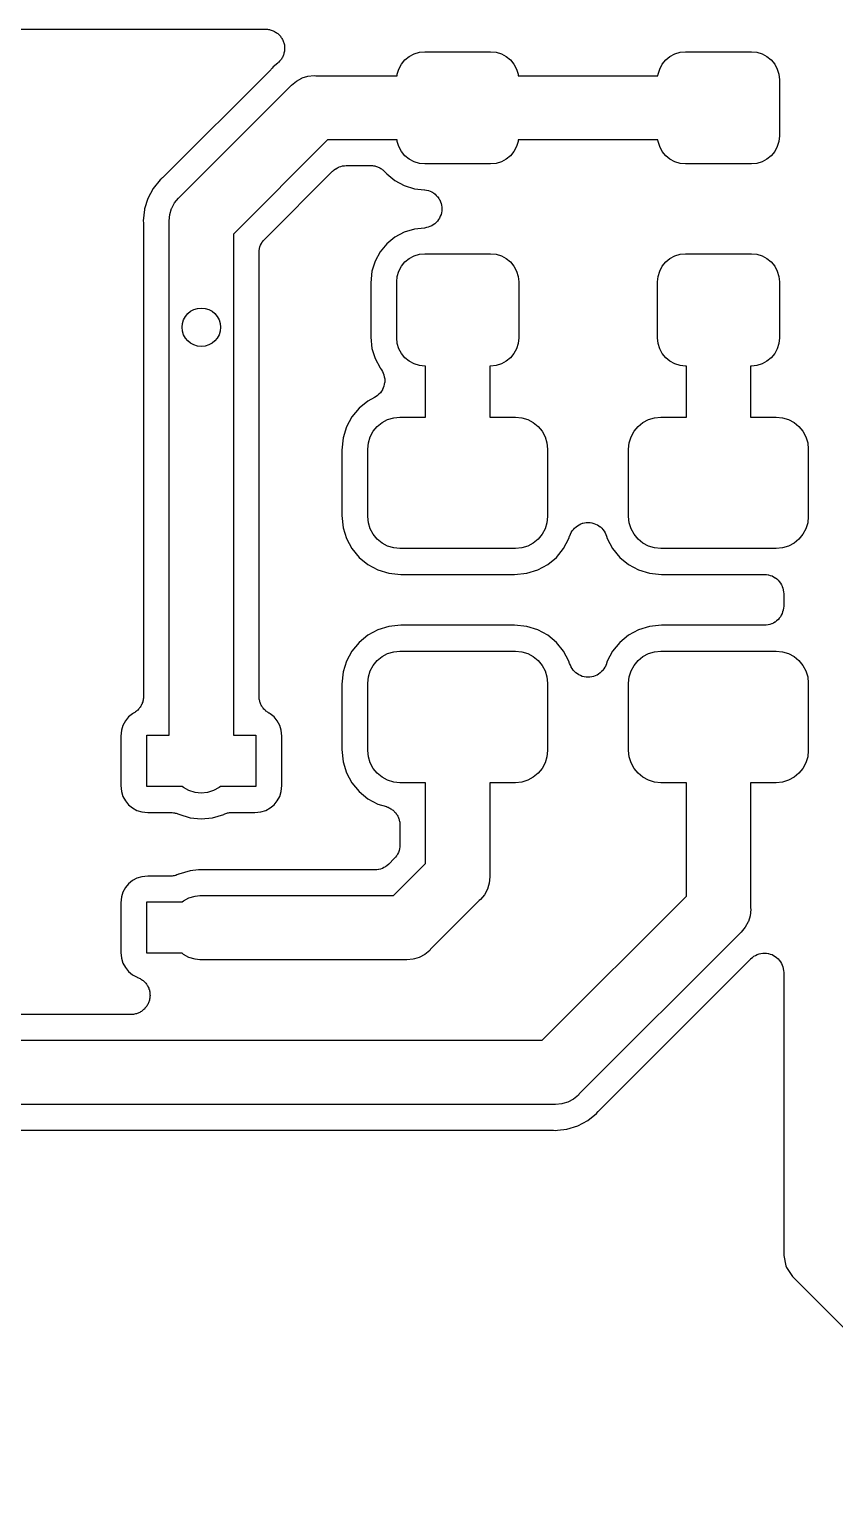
# Model space of a CAD drawing. Extents: x 86.1 to 155.4, y -71.6 to -29.3.
# Drawn here: x 126.96 to 133.24, y -40.82 to -29.46 of the extents above; entities that cross this region are included whole.
import ezdxf

# ---------------------------------------------------------------- set-up
doc = ezdxf.new("R2010")
doc.units = 0
doc.layers.add('BLACK', color=7, linetype='CONTINUOUS')

msp = doc.modelspace()

# ---------------------------------------------------------------- linework, layer by layer
at = {"layer": 'BLACK', "linetype": 'CONTINUOUS'}
for p, q in [((109.062, -29.46), (128.803, -29.46)), ((128.803, -29.46), (128.806, -29.46)), ((128.806, -29.46), (128.813, -29.4608)), ((128.813, -29.4608), (128.82, -29.4609)), ((128.82, -29.4609), (128.827, -29.4624)), ((128.827, -29.4624), (128.835, -29.4633)), ((128.835, -29.4633), (128.841, -29.4654)), ((128.841, -29.4654), (128.848, -29.4669)), ((128.848, -29.4669), (128.855, -29.4698)), ((128.855, -29.4698), (128.863, -29.4721)), ((128.863, -29.4721), (128.869, -29.4756)), ((128.869, -29.4756), (128.875, -29.4783)), ((128.875, -29.4783), (128.882, -29.4826)), ((128.882, -29.4826), (128.888, -29.4862)), ((128.888, -29.4862), (128.894, -29.4908)), ((128.894, -29.4908), (128.9, -29.4948)), ((128.9, -29.4948), (128.905, -29.5002)), ((128.905, -29.5002), (128.911, -29.505)), ((128.911, -29.505), (128.915, -29.5106)), ((128.915, -29.5106), (128.92, -29.5157)), ((128.92, -29.5157), (128.924, -29.522)), ((128.924, -29.522), (128.929, -29.5279)), ((128.929, -29.5279), (128.932, -29.5342)), ((128.932, -29.5342), (128.936, -29.5401)), ((128.936, -29.5401), (128.939, -29.5471)), ((128.939, -29.5471), (128.943, -29.5538)), ((128.943, -29.5538), (128.945, -29.5606)), ((128.945, -29.5606), (128.947, -29.5672)), ((128.947, -29.5672), (128.949, -29.5746)), ((128.949, -29.5746), (128.951, -29.5819)), ((128.951, -29.6326), (128.95, -29.6402)), ((128.951, -29.5819), (128.951, -29.589)), ((128.951, -29.589), (128.953, -29.5959)), ((128.953, -29.6252), (128.951, -29.6326)), ((128.953, -29.5959), (128.953, -29.6035)), ((128.953, -29.6035), (128.953, -29.611)), ((128.953, -29.611), (128.953, -29.6181)), ((128.953, -29.6181), (128.953, -29.6252)), ((130.003, -29.6402), (130.046, -29.636)), ((130.046, -29.636), (130.558, -29.636)), ((130.558, -29.636), (130.601, -29.6402)), ((132.035, -29.6402), (132.078, -29.636)), ((132.078, -29.636), (132.59, -29.636)), ((132.59, -29.636), (132.633, -29.6402)), ((128.899, -29.726), (128.865, -29.7538)), ((128.904, -29.7209), (128.899, -29.726)), ((128.909, -29.7164), (128.904, -29.7209)), ((128.914, -29.7106), (128.909, -29.7164)), ((128.919, -29.7053), (128.914, -29.7106)), ((128.923, -29.6994), (128.919, -29.7053)), ((128.928, -29.6939), (128.923, -29.6994)), ((128.931, -29.6872), (128.928, -29.6939)), ((128.936, -29.6809), (128.931, -29.6872)), ((128.938, -29.6744), (128.936, -29.6809)), ((128.942, -29.6681), (128.938, -29.6744)), ((128.944, -29.6609), (128.942, -29.6681)), ((128.947, -29.6539), (128.944, -29.6609)), ((128.948, -29.647), (128.947, -29.6539)), ((128.95, -29.6402), (128.948, -29.647)), ((129.844, -29.771), (129.864, -29.7332)), ((129.864, -29.7332), (129.891, -29.7001)), ((129.891, -29.7001), (129.924, -29.6729)), ((129.924, -29.6729), (129.962, -29.6527)), ((129.962, -29.6527), (130.003, -29.6402)), ((130.601, -29.6402), (130.642, -29.6527)), ((130.642, -29.6527), (130.68, -29.6729)), ((130.68, -29.6729), (130.713, -29.7001)), ((130.713, -29.7001), (130.74, -29.7332)), ((130.74, -29.7332), (130.76, -29.771)), ((131.876, -29.771), (131.896, -29.7332)), ((131.896, -29.7332), (131.923, -29.7001)), ((131.923, -29.7001), (131.956, -29.6729)), ((131.956, -29.6729), (131.994, -29.6527)), ((131.994, -29.6527), (132.035, -29.6402)), ((132.633, -29.6402), (132.674, -29.6527)), ((132.674, -29.6527), (132.712, -29.6729)), ((132.712, -29.6729), (132.745, -29.7001)), ((132.745, -29.7001), (132.772, -29.7332)), ((132.772, -29.7332), (132.792, -29.771)), ((128.845, -29.7761), (128.007, -30.615)), ((128.849, -29.7713), (128.845, -29.7761)), ((128.854, -29.7668), (128.849, -29.7713)), ((128.855, -29.7652), (128.854, -29.7668)), ((128.865, -29.7538), (128.855, -29.7652)), ((129.007, -29.8959), (129.045, -29.8646)), ((129.045, -29.8646), (129.088, -29.8414)), ((129.088, -29.8414), (129.09, -29.8408)), ((129.09, -29.8408), (129.135, -29.8271)), ((129.135, -29.8271), (129.184, -29.8223)), ((129.184, -29.8223), (129.197, -29.8235)), ((129.197, -29.8235), (129.83, -29.8235)), ((129.83, -29.8235), (129.831, -29.8121)), ((129.831, -29.8121), (129.844, -29.771)), ((130.76, -29.771), (130.773, -29.8121)), ((130.773, -29.8121), (130.774, -29.8235)), ((130.774, -29.8235), (131.862, -29.8235)), ((131.862, -29.8235), (131.863, -29.8121)), ((131.863, -29.8121), (131.876, -29.771)), ((132.792, -29.771), (132.805, -29.8121)), ((132.805, -29.8121), (132.809, -29.8547)), ((132.809, -29.8547), (132.809, -30.2922)), ((128.136, -30.7685), (128.999, -29.9054)), ((128.999, -29.9054), (129.007, -29.8959)), ((132.809, -30.2922), (132.805, -30.3349)), ((129.288, -30.3235), (128.554, -31.0576)), ((129.83, -30.3235), (129.288, -30.3235)), ((129.831, -30.3349), (129.83, -30.3235)), ((129.844, -30.376), (129.831, -30.3349)), ((129.864, -30.4138), (129.844, -30.376)), ((129.891, -30.4469), (129.864, -30.4138)), ((130.74, -30.4138), (130.713, -30.4469)), ((130.76, -30.376), (130.74, -30.4138)), ((130.773, -30.3349), (130.76, -30.376)), ((130.774, -30.3235), (130.773, -30.3349)), ((131.862, -30.3235), (130.774, -30.3235)), ((131.863, -30.3349), (131.862, -30.3235)), ((131.876, -30.376), (131.863, -30.3349)), ((131.896, -30.4138), (131.876, -30.376)), ((131.923, -30.4469), (131.896, -30.4138)), ((132.772, -30.4138), (132.745, -30.4469)), ((132.792, -30.376), (132.772, -30.4138)), ((132.805, -30.3349), (132.792, -30.376)), ((129.351, -30.5477), (129.364, -30.5413)), ((129.364, -30.5413), (129.376, -30.5348)), ((129.376, -30.5348), (129.377, -30.5346)), ((129.377, -30.5342), (129.391, -30.5304)), ((129.377, -30.5346), (129.377, -30.5342)), ((129.391, -30.5304), (129.404, -30.5264)), ((129.404, -30.5264), (129.405, -30.5263)), ((129.405, -30.5261), (129.419, -30.5249)), ((129.405, -30.5263), (129.405, -30.5261)), ((129.419, -30.5249), (129.433, -30.5235)), ((129.433, -30.5235), (129.624, -30.5235)), ((129.624, -30.5235), (129.626, -30.5235)), ((129.626, -30.5235), (129.633, -30.5242)), ((129.633, -30.5242), (129.639, -30.5243)), ((129.639, -30.5243), (129.647, -30.5259)), ((129.647, -30.5259), (129.655, -30.5268)), ((129.655, -30.5268), (129.662, -30.5288)), ((129.662, -30.5288), (129.668, -30.5301)), ((129.668, -30.5301), (129.676, -30.5332)), ((129.676, -30.5332), (129.683, -30.5356)), ((129.683, -30.5356), (129.689, -30.5388)), ((129.689, -30.5388), (129.695, -30.5413)), ((129.695, -30.5413), (129.702, -30.5458)), ((129.702, -30.5458), (129.709, -30.5497)), ((129.924, -30.4741), (129.891, -30.4469)), ((129.962, -30.4943), (129.924, -30.4741)), ((130.003, -30.5068), (129.962, -30.4943)), ((130.046, -30.511), (130.003, -30.5068)), ((130.558, -30.511), (130.046, -30.511)), ((130.601, -30.5068), (130.558, -30.511)), ((130.642, -30.4943), (130.601, -30.5068)), ((130.68, -30.4741), (130.642, -30.4943)), ((130.713, -30.4469), (130.68, -30.4741)), ((131.956, -30.4741), (131.923, -30.4469)), ((131.994, -30.4943), (131.956, -30.4741)), ((132.035, -30.5068), (131.994, -30.4943)), ((132.078, -30.511), (132.035, -30.5068)), ((132.59, -30.511), (132.078, -30.511)), ((132.633, -30.5068), (132.59, -30.511)), ((132.674, -30.4943), (132.633, -30.5068)), ((132.712, -30.4741), (132.674, -30.4943)), ((132.745, -30.4469), (132.712, -30.4741)), ((127.984, -30.6343), (127.928, -30.7028)), ((127.996, -30.6248), (127.984, -30.6343)), ((128, -30.6204), (127.996, -30.6248)), ((128.005, -30.6164), (128, -30.6204)), ((128.007, -30.615), (128.005, -30.6164)), ((128.798, -31.0965), (129.327, -30.5674)), ((129.327, -30.567), (129.328, -30.566)), ((129.327, -30.5671), (129.327, -30.567)), ((129.327, -30.5674), (129.327, -30.5671)), ((129.327, -30.5671), (129.327, -30.5671)), ((129.328, -30.566), (129.339, -30.5573)), ((129.339, -30.5573), (129.35, -30.5486)), ((129.35, -30.5486), (129.351, -30.5482)), ((129.351, -30.5482), (129.351, -30.5477)), ((129.709, -30.5497), (129.714, -30.554)), ((129.714, -30.554), (129.719, -30.5576)), ((129.719, -30.5576), (129.725, -30.5633)), ((129.725, -30.5633), (129.731, -30.5685)), ((129.731, -30.5685), (129.736, -30.5737)), ((129.736, -30.5737), (129.74, -30.5783)), ((129.74, -30.5783), (129.749, -30.589)), ((129.749, -30.589), (129.813, -30.6412)), ((129.813, -30.6412), (129.885, -30.68)), ((127.928, -30.7028), (127.886, -30.781)), ((128.126, -30.7764), (128.136, -30.7685)), ((129.885, -30.68), (129.964, -30.7039)), ((129.964, -30.7039), (130.043, -30.7117)), ((130.043, -30.7117), (130.045, -30.7119)), ((130.045, -30.7119), (130.045, -30.7119)), ((130.045, -30.7119), (130.045, -30.7119)), ((130.045, -30.7119), (130.045, -30.7119)), ((130.045, -30.7119), (130.06, -30.7151)), ((130.06, -30.7151), (130.074, -30.718)), ((130.074, -30.718), (130.074, -30.718)), ((130.074, -30.718), (130.074, -30.718)), ((130.074, -30.718), (130.088, -30.7238)), ((130.088, -30.7238), (130.101, -30.7295)), ((130.101, -30.7295), (130.101, -30.7296)), ((130.101, -30.7296), (130.101, -30.7296)), ((130.101, -30.7296), (130.112, -30.7373)), ((130.112, -30.7373), (130.125, -30.7461)), ((130.125, -30.7461), (130.125, -30.7461)), ((130.125, -30.7461), (130.125, -30.7461)), ((130.125, -30.7461), (130.135, -30.7568)), ((130.135, -30.7568), (130.145, -30.767)), ((130.145, -30.767), (130.145, -30.767)), ((130.145, -30.767), (130.146, -30.7671)), ((130.146, -30.7671), (130.154, -30.7794)), ((127.861, -30.8658), (127.852, -30.954)), ((127.862, -30.861), (127.861, -30.8658)), ((127.886, -30.781), (127.862, -30.861)), ((127.862, -30.861), (127.862, -30.861)), ((128.058, -30.905), (128.072, -30.8579)), ((128.072, -30.8579), (128.073, -30.8552)), ((128.073, -30.8552), (128.095, -30.8144)), ((128.095, -30.8144), (128.126, -30.7764)), ((130.154, -30.7794), (130.161, -30.7914)), ((130.161, -30.7914), (130.161, -30.7915)), ((130.161, -30.7915), (130.162, -30.7916)), ((130.162, -30.7916), (130.167, -30.8054)), ((130.167, -30.8054), (130.172, -30.8186)), ((130.172, -30.8186), (130.172, -30.8186)), ((130.172, -30.8186), (130.172, -30.8187)), ((130.172, -30.8187), (130.175, -30.8335)), ((130.175, -30.8335), (130.178, -30.8473)), ((130.178, -30.8767), (130.175, -30.8909)), ((130.178, -30.8473), (130.178, -30.8474)), ((130.178, -30.8474), (130.178, -30.8475)), ((130.178, -30.8475), (130.178, -30.8613)), ((130.178, -30.8613), (130.178, -30.8766)), ((130.178, -30.8766), (130.178, -30.8767)), ((130.178, -30.8767), (130.178, -30.8767)), ((127.852, -30.954), (127.853, -30.9688)), ((127.853, -30.9688), (127.853, -30.9709)), ((127.853, -30.9709), (127.853, -30.9772)), ((127.853, -30.9772), (127.854, -30.9835)), ((127.854, -30.9835), (127.854, -31.7545)), ((128.053, -30.954), (128.058, -30.905)), ((128.054, -30.9663), (128.053, -30.954)), ((128.054, -31.7594), (128.054, -30.9663)), ((130.085, -30.9991), (130.072, -31.0046)), ((130.099, -30.9935), (130.085, -30.9991)), ((130.111, -30.9854), (130.099, -30.9934)), ((130.099, -30.9934), (130.099, -30.9934)), ((130.099, -30.9934), (130.099, -30.9935)), ((130.123, -30.9773), (130.111, -30.9854)), ((130.134, -30.9666), (130.123, -30.9772)), ((130.123, -30.9772), (130.123, -30.9772)), ((130.123, -30.9772), (130.123, -30.9773)), ((130.144, -30.9567), (130.134, -30.9666)), ((130.153, -30.9431), (130.144, -30.9566)), ((130.144, -30.9566), (130.144, -30.9566)), ((130.144, -30.9566), (130.144, -30.9567)), ((130.16, -30.9324), (130.153, -30.9431)), ((130.161, -30.9323), (130.16, -30.9323)), ((130.16, -30.9323), (130.16, -30.9324)), ((130.166, -30.9185), (130.161, -30.9323)), ((130.172, -30.9054), (130.166, -30.9185)), ((130.175, -30.8909), (130.172, -30.9053)), ((130.172, -30.9053), (130.172, -30.9053)), ((130.172, -30.9053), (130.172, -30.9054)), ((128.554, -31.0576), (128.554, -34.964)), ((128.78, -31.1178), (128.789, -31.1071)), ((128.789, -31.1071), (128.798, -31.0965)), ((129.813, -31.0808), (129.749, -31.133)), ((129.885, -31.042), (129.813, -31.0808)), ((129.964, -31.0181), (129.885, -31.042)), ((130.043, -31.0103), (129.964, -31.0181)), ((130.058, -31.0074), (130.043, -31.0103)), ((130.072, -31.0046), (130.058, -31.0074)), ((130.072, -31.0046), (130.072, -31.0046)), ((130.072, -31.0046), (130.072, -31.0046)), ((128.754, -31.2004), (128.756, -31.1866)), ((128.754, -31.202), (128.754, -31.2004)), ((128.754, -31.2025), (128.754, -31.202)), ((128.754, -31.202), (128.754, -31.202)), ((128.754, -31.202), (128.754, -31.202)), ((128.754, -34.6607), (128.754, -31.2025)), ((128.756, -31.1866), (128.757, -31.1729)), ((128.757, -31.1713), (128.761, -31.1582)), ((128.757, -31.1721), (128.757, -31.1713)), ((128.757, -31.1729), (128.757, -31.1721)), ((128.761, -31.1582), (128.766, -31.1449)), ((128.766, -31.1434), (128.773, -31.1313)), ((128.766, -31.1442), (128.766, -31.1434)), ((128.766, -31.1449), (128.766, -31.1442)), ((128.773, -31.1313), (128.779, -31.1191)), ((128.779, -31.1191), (128.78, -31.1185)), ((128.78, -31.1185), (128.78, -31.1178)), ((129.697, -31.1966), (129.658, -31.2691)), ((129.749, -31.133), (129.697, -31.1966)), ((129.924, -31.2479), (129.962, -31.2277)), ((129.962, -31.2277), (130.003, -31.2152)), ((130.003, -31.2152), (130.046, -31.211)), ((130.046, -31.211), (130.558, -31.211)), ((130.558, -31.211), (130.601, -31.2152)), ((130.601, -31.2152), (130.642, -31.2277)), ((130.642, -31.2277), (130.68, -31.2479)), ((131.956, -31.2479), (131.994, -31.2277)), ((131.994, -31.2277), (132.035, -31.2152)), ((132.035, -31.2152), (132.078, -31.211)), ((132.078, -31.211), (132.59, -31.211)), ((132.59, -31.211), (132.633, -31.2152)), ((132.633, -31.2152), (132.674, -31.2277)), ((132.674, -31.2277), (132.712, -31.2479)), ((129.658, -31.2691), (129.634, -31.3479)), ((129.844, -31.346), (129.864, -31.3082)), ((129.864, -31.3082), (129.891, -31.2751)), ((129.891, -31.2751), (129.924, -31.2479)), ((130.68, -31.2479), (130.713, -31.2751)), ((130.713, -31.2751), (130.74, -31.3082)), ((130.74, -31.3082), (130.76, -31.346)), ((131.876, -31.346), (131.896, -31.3082)), ((131.896, -31.3082), (131.923, -31.2751)), ((131.923, -31.2751), (131.956, -31.2479)), ((132.712, -31.2479), (132.745, -31.2751)), ((132.745, -31.2751), (132.772, -31.3082)), ((132.772, -31.3082), (132.792, -31.346)), ((129.634, -31.3479), (129.625, -31.4371)), ((129.625, -31.4371), (129.625, -31.8599)), ((129.827, -31.4297), (129.831, -31.3871)), ((129.827, -31.8672), (129.827, -31.4297)), ((129.831, -31.3871), (129.844, -31.346)), ((130.76, -31.346), (130.773, -31.3871)), ((130.773, -31.3871), (130.777, -31.4297)), ((130.777, -31.4297), (130.777, -31.8672)), ((131.859, -31.4297), (131.863, -31.3871)), ((131.859, -31.8672), (131.859, -31.4297)), ((131.863, -31.3871), (131.876, -31.346)), ((132.792, -31.346), (132.805, -31.3871)), ((132.805, -31.3871), (132.809, -31.4297)), ((132.809, -31.4297), (132.809, -31.8672)), ((127.854, -31.7545), (127.854, -34.6607)), ((128.054, -31.7717), (128.054, -31.7594)), ((128.054, -31.7594), (128.054, -31.7594)), ((128.054, -34.964), (128.054, -31.7717)), ((129.625, -31.8599), (129.634, -31.9491)), ((129.831, -31.9099), (129.827, -31.8672)), ((130.777, -31.8672), (130.773, -31.9099)), ((131.863, -31.9099), (131.859, -31.8672)), ((132.809, -31.8672), (132.805, -31.9099)), ((129.634, -31.9491), (129.658, -32.0279)), ((129.844, -31.951), (129.831, -31.9099)), ((129.864, -31.9888), (129.844, -31.951)), ((129.891, -32.0219), (129.864, -31.9888)), ((129.924, -32.0491), (129.891, -32.0219)), ((130.713, -32.0219), (130.68, -32.0491)), ((130.74, -31.9888), (130.713, -32.0219)), ((130.76, -31.951), (130.74, -31.9888)), ((130.773, -31.9099), (130.76, -31.951)), ((131.876, -31.951), (131.863, -31.9099)), ((131.896, -31.9888), (131.876, -31.951)), ((131.923, -32.0219), (131.896, -31.9888)), ((131.956, -32.0491), (131.923, -32.0219)), ((132.745, -32.0219), (132.712, -32.0491)), ((132.772, -31.9888), (132.745, -32.0219)), ((132.792, -31.951), (132.772, -31.9888)), ((132.805, -31.9099), (132.792, -31.951)), ((129.658, -32.0279), (129.697, -32.1004)), ((129.697, -32.1004), (129.699, -32.1035)), ((129.699, -32.1035), (129.7, -32.1044)), ((129.7, -32.1044), (129.7, -32.1044)), ((129.7, -32.1044), (129.7, -32.1044)), ((129.7, -32.1044), (129.701, -32.1051)), ((129.701, -32.1051), (129.708, -32.1171)), ((129.708, -32.1171), (129.716, -32.1289)), ((129.716, -32.1289), (129.716, -32.1293)), ((129.716, -32.1293), (129.717, -32.1297)), ((129.717, -32.1297), (129.722, -32.143)), ((129.962, -32.0693), (129.924, -32.0491)), ((130.003, -32.0818), (129.962, -32.0693)), ((130.046, -32.086), (130.003, -32.0818)), ((130.052, -32.086), (130.046, -32.086)), ((130.052, -32.484), (130.052, -32.086)), ((130.558, -32.086), (130.552, -32.086)), ((130.552, -32.086), (130.552, -32.484)), ((130.601, -32.0818), (130.558, -32.086)), ((130.642, -32.0693), (130.601, -32.0818)), ((130.68, -32.0491), (130.642, -32.0693)), ((131.994, -32.0693), (131.956, -32.0491)), ((132.035, -32.0818), (131.994, -32.0693)), ((132.078, -32.086), (132.035, -32.0818)), ((132.084, -32.086), (132.078, -32.086)), ((132.084, -32.484), (132.084, -32.086)), ((132.59, -32.086), (132.584, -32.086)), ((132.584, -32.086), (132.584, -32.484)), ((132.633, -32.0818), (132.59, -32.086)), ((132.674, -32.0693), (132.633, -32.0818)), ((132.712, -32.0491), (132.674, -32.0693)), ((129.726, -32.2436), (129.721, -32.2566)), ((129.722, -32.143), (129.727, -32.156)), ((129.727, -32.2431), (129.726, -32.2436)), ((129.727, -32.156), (129.727, -32.1564)), ((129.727, -32.1564), (129.727, -32.1569)), ((129.727, -32.1569), (129.73, -32.1709)), ((129.73, -32.2288), (129.727, -32.2427)), ((129.727, -32.2427), (129.727, -32.2431)), ((129.73, -32.1709), (129.733, -32.1847)), ((129.732, -32.2149), (129.73, -32.2288)), ((129.733, -32.214), (129.732, -32.2145)), ((129.732, -32.2145), (129.732, -32.2149)), ((129.733, -32.1847), (129.733, -32.1852)), ((129.733, -32.1852), (129.733, -32.1856)), ((129.733, -32.1856), (129.733, -32.1998)), ((129.733, -32.1998), (129.733, -32.214)), ((129.601, -32.359), (129.533, -32.4151)), ((129.654, -32.3309), (129.601, -32.359)), ((129.666, -32.323), (129.654, -32.3309)), ((129.678, -32.3153), (129.666, -32.323)), ((129.688, -32.3046), (129.678, -32.3147)), ((129.678, -32.3147), (129.678, -32.3149)), ((129.678, -32.3149), (129.678, -32.3153)), ((129.699, -32.2947), (129.688, -32.3046)), ((129.707, -32.2822), (129.699, -32.294)), ((129.699, -32.294), (129.699, -32.2943)), ((129.699, -32.2943), (129.699, -32.2947)), ((129.715, -32.2705), (129.707, -32.2822)), ((129.721, -32.2566), (129.715, -32.2697)), ((129.715, -32.2697), (129.715, -32.2701)), ((129.715, -32.2701), (129.715, -32.2705)), ((129.533, -32.4151), (129.477, -32.4835)), ((129.435, -32.5614), (129.41, -32.646)), ((129.477, -32.4835), (129.435, -32.5614)), ((129.644, -32.5951), (129.675, -32.5572)), ((129.675, -32.5572), (129.713, -32.5261)), ((129.713, -32.5261), (129.756, -32.503)), ((129.756, -32.503), (129.803, -32.4888)), ((129.803, -32.4888), (129.852, -32.484)), ((129.852, -32.484), (130.052, -32.484)), ((130.552, -32.484), (130.752, -32.484)), ((130.752, -32.484), (130.801, -32.4888)), ((130.801, -32.4888), (130.848, -32.503)), ((130.848, -32.503), (130.891, -32.5261)), ((130.891, -32.5261), (130.929, -32.5572)), ((130.929, -32.5572), (130.96, -32.5951)), ((131.676, -32.5951), (131.707, -32.5572)), ((131.707, -32.5572), (131.745, -32.5261)), ((131.745, -32.5261), (131.788, -32.503)), ((131.788, -32.503), (131.835, -32.4888)), ((131.835, -32.4888), (131.884, -32.484)), ((131.884, -32.484), (132.084, -32.484)), ((132.584, -32.484), (132.784, -32.484)), ((132.784, -32.484), (132.833, -32.4888)), ((132.833, -32.4888), (132.88, -32.503)), ((132.88, -32.503), (132.923, -32.5261)), ((132.923, -32.5261), (132.961, -32.5572)), ((132.961, -32.5572), (132.992, -32.5951)), ((129.41, -32.646), (129.4, -32.7414)), ((129.602, -32.734), (129.607, -32.6852)), ((129.607, -32.6852), (129.621, -32.6383)), ((129.621, -32.6383), (129.644, -32.5951)), ((130.96, -32.5951), (130.983, -32.6383)), ((130.983, -32.6383), (130.997, -32.6852)), ((130.997, -32.6852), (131.002, -32.734)), ((131.634, -32.734), (131.639, -32.6852)), ((131.639, -32.6852), (131.653, -32.6383)), ((131.653, -32.6383), (131.676, -32.5951)), ((132.992, -32.5951), (133.015, -32.6383)), ((133.015, -32.6383), (133.029, -32.6852)), ((133.029, -32.6852), (133.034, -32.734)), ((129.4, -32.7414), (129.4, -33.2516)), ((129.602, -33.259), (129.602, -32.734)), ((131.002, -32.734), (131.002, -33.259)), ((131.634, -33.259), (131.634, -32.734)), ((133.034, -32.734), (133.034, -33.259)), ((129.4, -33.2516), (129.41, -33.347)), ((129.607, -33.3078), (129.602, -33.259)), ((131.002, -33.259), (130.997, -33.3078)), ((131.639, -33.3078), (131.634, -33.259)), ((133.034, -33.259), (133.029, -33.3078)), ((129.41, -33.347), (129.435, -33.4316)), ((129.621, -33.3547), (129.607, -33.3078)), ((129.644, -33.3979), (129.621, -33.3547)), ((130.983, -33.3547), (130.96, -33.3979)), ((130.997, -33.3078), (130.983, -33.3547)), ((131.181, -33.3971), (131.186, -33.3838)), ((131.186, -33.3838), (131.187, -33.3837)), ((131.187, -33.3835), (131.195, -33.3717)), ((131.187, -33.3837), (131.187, -33.3835)), ((131.195, -33.3717), (131.203, -33.3597)), ((131.203, -33.3594), (131.213, -33.3494)), ((131.203, -33.3595), (131.203, -33.3594)), ((131.203, -33.3597), (131.203, -33.3595)), ((131.213, -33.3494), (131.224, -33.3392)), ((131.224, -33.3389), (131.236, -33.331)), ((131.224, -33.3391), (131.224, -33.3389)), ((131.224, -33.3392), (131.224, -33.3391)), ((131.236, -33.331), (131.248, -33.3231)), ((131.248, -33.3231), (131.249, -33.323)), ((131.249, -33.3229), (131.262, -33.3175)), ((131.249, -33.323), (131.249, -33.3229)), ((131.262, -33.3175), (131.275, -33.3121)), ((131.275, -33.3121), (131.276, -33.3121)), ((131.276, -33.312), (131.29, -33.3093)), ((131.276, -33.3121), (131.276, -33.312)), ((131.29, -33.3093), (131.304, -33.3066)), ((131.304, -33.3066), (131.305, -33.3065)), ((131.304, -33.3066), (131.304, -33.3066)), ((131.305, -33.3065), (131.319, -33.3067)), ((131.319, -33.3067), (131.333, -33.3067)), ((131.333, -33.3067), (131.334, -33.3068)), ((131.334, -33.3068), (131.334, -33.3068)), ((131.334, -33.3068), (131.348, -33.3097)), ((131.348, -33.3097), (131.362, -33.3126)), ((131.362, -33.3126), (131.362, -33.3127)), ((131.362, -33.3127), (131.363, -33.3127)), ((131.363, -33.3127), (131.376, -33.3182)), ((131.376, -33.3182), (131.389, -33.3239)), ((131.389, -33.3239), (131.389, -33.324)), ((131.389, -33.324), (131.39, -33.3241)), ((131.39, -33.3241), (131.401, -33.332)), ((131.401, -33.332), (131.413, -33.3402)), ((131.413, -33.3402), (131.414, -33.3404)), ((131.414, -33.3404), (131.414, -33.3405)), ((131.414, -33.3405), (131.424, -33.3505)), ((131.424, -33.3505), (131.434, -33.361)), ((131.434, -33.361), (131.434, -33.3611)), ((131.434, -33.3611), (131.434, -33.3613)), ((131.434, -33.3613), (131.442, -33.3734)), ((131.442, -33.3734), (131.45, -33.3853)), ((131.45, -33.3853), (131.45, -33.3855)), ((131.653, -33.3547), (131.639, -33.3078)), ((131.676, -33.3979), (131.653, -33.3547)), ((133.015, -33.3547), (132.992, -33.3979)), ((133.029, -33.3078), (133.015, -33.3547)), ((129.435, -33.4316), (129.477, -33.5095)), ((129.675, -33.4358), (129.644, -33.3979)), ((129.713, -33.4669), (129.675, -33.4358)), ((129.756, -33.49), (129.713, -33.4669)), ((129.803, -33.5042), (129.756, -33.49)), ((130.848, -33.49), (130.801, -33.5042)), ((130.891, -33.4669), (130.848, -33.49)), ((130.929, -33.4358), (130.891, -33.4669)), ((130.96, -33.3979), (130.929, -33.4358)), ((131.127, -33.5095), (131.169, -33.4316)), ((131.169, -33.4316), (131.174, -33.4124)), ((131.174, -33.4124), (131.175, -33.4108)), ((131.175, -33.4104), (131.181, -33.3971)), ((131.175, -33.4108), (131.175, -33.4104)), ((131.175, -33.4108), (131.175, -33.4108)), ((131.175, -33.4108), (131.175, -33.4108)), ((131.45, -33.3855), (131.451, -33.3857)), ((131.451, -33.3857), (131.456, -33.3992)), ((131.456, -33.3992), (131.462, -33.4124)), ((131.462, -33.4124), (131.467, -33.4316)), ((131.467, -33.4316), (131.509, -33.5095)), ((131.707, -33.4358), (131.676, -33.3979)), ((131.745, -33.4669), (131.707, -33.4358)), ((131.788, -33.49), (131.745, -33.4669)), ((131.835, -33.5042), (131.788, -33.49)), ((132.88, -33.49), (132.833, -33.5042)), ((132.923, -33.4669), (132.88, -33.49)), ((132.961, -33.4358), (132.923, -33.4669)), ((132.992, -33.3979), (132.961, -33.4358)), ((129.477, -33.5095), (129.533, -33.5779)), ((129.533, -33.5779), (129.601, -33.634)), ((129.852, -33.509), (129.803, -33.5042)), ((130.752, -33.509), (129.852, -33.509)), ((130.801, -33.5042), (130.752, -33.509)), ((131.003, -33.634), (131.071, -33.5779)), ((131.071, -33.5779), (131.127, -33.5095)), ((131.509, -33.5095), (131.565, -33.5779)), ((131.565, -33.5779), (131.633, -33.634)), ((131.884, -33.509), (131.835, -33.5042)), ((132.784, -33.509), (131.884, -33.509)), ((132.833, -33.5042), (132.784, -33.509)), ((129.601, -33.634), (129.679, -33.6756)), ((129.679, -33.6756), (129.764, -33.7013)), ((129.764, -33.7013), (129.859, -33.7107)), ((129.859, -33.7107), (130.745, -33.7107)), ((130.745, -33.7107), (130.84, -33.7013)), ((130.84, -33.7013), (130.925, -33.6756)), ((130.925, -33.6756), (131.003, -33.634)), ((131.633, -33.634), (131.711, -33.6756)), ((131.711, -33.6756), (131.796, -33.7013)), ((131.796, -33.7013), (131.891, -33.7107)), ((131.891, -33.7107), (132.692, -33.7107)), ((132.692, -33.7107), (132.693, -33.7107)), ((132.693, -33.7107), (132.693, -33.7107)), ((132.693, -33.7107), (132.693, -33.7107)), ((132.693, -33.7107), (132.694, -33.7107)), ((132.694, -33.7107), (132.708, -33.7123)), ((132.708, -33.7123), (132.722, -33.7138)), ((132.722, -33.7138), (132.723, -33.7139)), ((132.723, -33.7139), (132.723, -33.714)), ((132.723, -33.714), (132.737, -33.7182)), ((132.737, -33.7182), (132.75, -33.7224)), ((132.75, -33.7224), (132.751, -33.7227)), ((132.751, -33.7227), (132.751, -33.7228)), ((132.751, -33.7228), (132.763, -33.7296)), ((132.763, -33.7296), (132.776, -33.7363)), ((132.776, -33.7363), (132.776, -33.7367)), ((132.776, -33.7367), (132.777, -33.7369)), ((132.777, -33.7369), (132.788, -33.746)), ((132.788, -33.746), (132.798, -33.755)), ((132.798, -33.755), (132.799, -33.7554)), ((132.799, -33.7554), (132.799, -33.7557)), ((132.799, -33.7557), (132.808, -33.7668)), ((132.808, -33.7668), (132.817, -33.7777)), ((132.817, -33.7777), (132.817, -33.7781)), ((132.817, -33.7781), (132.818, -33.7786)), ((132.818, -33.7786), (132.824, -33.7911)), ((132.824, -33.7911), (132.831, -33.8035)), ((132.831, -33.8035), (132.831, -33.804)), ((132.831, -33.804), (132.831, -33.8045)), ((132.831, -33.8045), (132.835, -33.8181)), ((132.835, -33.8181), (132.839, -33.8316)), ((132.839, -33.8316), (132.839, -33.8321)), ((132.839, -33.8321), (132.839, -33.8326)), ((132.839, -33.8326), (132.841, -33.8466)), ((132.841, -33.8466), (132.842, -33.8607)), ((132.842, -33.8607), (132.842, -33.9573)), ((132.797, -34.0645), (132.786, -34.0733)), ((132.798, -34.0637), (132.797, -34.0641)), ((132.797, -34.0641), (132.797, -34.0645)), ((132.807, -34.0529), (132.798, -34.0637)), ((132.816, -34.0421), (132.807, -34.0529)), ((132.823, -34.0288), (132.816, -34.0412)), ((132.816, -34.0412), (132.816, -34.0416)), ((132.816, -34.0416), (132.816, -34.0421)), ((132.83, -34.0164), (132.823, -34.0288)), ((132.834, -34.002), (132.83, -34.0154)), ((132.83, -34.0154), (132.83, -34.0159)), ((132.83, -34.0159), (132.83, -34.0164)), ((132.839, -33.9885), (132.834, -34.002)), ((132.84, -33.9734), (132.839, -33.9875)), ((132.839, -33.9875), (132.839, -33.988)), ((132.839, -33.988), (132.839, -33.9885)), ((132.842, -33.9594), (132.84, -33.9734)), ((132.842, -33.9573), (132.842, -33.9583)), ((132.842, -33.9583), (132.842, -33.9584)), ((132.842, -33.9584), (132.842, -33.9584)), ((132.842, -33.9584), (132.842, -33.9594)), ((129.679, -34.1424), (129.601, -34.184)), ((129.764, -34.1167), (129.679, -34.1424)), ((129.859, -34.1073), (129.764, -34.1167)), ((130.745, -34.1073), (129.859, -34.1073)), ((130.84, -34.1167), (130.745, -34.1073)), ((130.925, -34.1424), (130.84, -34.1167)), ((131.003, -34.184), (130.925, -34.1424)), ((131.711, -34.1424), (131.633, -34.184)), ((131.796, -34.1167), (131.711, -34.1424)), ((131.891, -34.1073), (131.796, -34.1167)), ((132.692, -34.1073), (131.891, -34.1073)), ((132.706, -34.1059), (132.692, -34.1073)), ((132.72, -34.1046), (132.706, -34.1059)), ((132.721, -34.1045), (132.72, -34.1046)), ((132.735, -34.1004), (132.721, -34.1044)), ((132.721, -34.1044), (132.721, -34.1045)), ((132.748, -34.0964), (132.735, -34.1004)), ((132.749, -34.0961), (132.748, -34.0964)), ((132.762, -34.0894), (132.749, -34.096)), ((132.749, -34.096), (132.749, -34.0961)), ((132.774, -34.0828), (132.762, -34.0894)), ((132.775, -34.0825), (132.774, -34.0828)), ((132.786, -34.0733), (132.775, -34.0822)), ((132.775, -34.0822), (132.775, -34.0825)), ((129.533, -34.2401), (129.477, -34.3085)), ((129.601, -34.184), (129.533, -34.2401)), ((131.071, -34.2401), (131.003, -34.184)), ((131.127, -34.3085), (131.071, -34.2401)), ((131.565, -34.2401), (131.509, -34.3085)), ((131.633, -34.184), (131.565, -34.2401)), ((129.435, -34.3864), (129.41, -34.471)), ((129.477, -34.3085), (129.435, -34.3864)), ((129.644, -34.4201), (129.675, -34.3822)), ((129.675, -34.3822), (129.713, -34.3511)), ((129.713, -34.3511), (129.756, -34.328)), ((129.756, -34.328), (129.803, -34.3138)), ((129.803, -34.3138), (129.852, -34.309)), ((129.852, -34.309), (130.752, -34.309)), ((130.752, -34.309), (130.801, -34.3138)), ((130.801, -34.3138), (130.848, -34.328)), ((130.848, -34.328), (130.891, -34.3511)), ((130.891, -34.3511), (130.929, -34.3822)), ((130.929, -34.3822), (130.96, -34.4201)), ((131.169, -34.3864), (131.127, -34.3085)), ((131.174, -34.4056), (131.169, -34.3864)), ((131.18, -34.4188), (131.174, -34.4056)), ((131.462, -34.4056), (131.461, -34.4072)), ((131.461, -34.4072), (131.461, -34.4072)), ((131.461, -34.4072), (131.461, -34.4072)), ((131.461, -34.4072), (131.461, -34.4076)), ((131.467, -34.3864), (131.462, -34.4056)), ((131.509, -34.3085), (131.467, -34.3864)), ((131.676, -34.4201), (131.707, -34.3822)), ((131.707, -34.3822), (131.745, -34.3511)), ((131.745, -34.3511), (131.788, -34.328)), ((131.788, -34.328), (131.835, -34.3138)), ((131.835, -34.3138), (131.884, -34.309)), ((131.884, -34.309), (132.784, -34.309)), ((132.784, -34.309), (132.833, -34.3138)), ((132.833, -34.3138), (132.88, -34.328)), ((132.88, -34.328), (132.923, -34.3511)), ((132.923, -34.3511), (132.961, -34.3822)), ((132.961, -34.3822), (132.992, -34.4201)), ((129.41, -34.471), (129.4, -34.5664)), ((129.602, -34.559), (129.607, -34.5102)), ((129.607, -34.5102), (129.621, -34.4633)), ((129.621, -34.4633), (129.644, -34.4201)), ((130.96, -34.4201), (130.983, -34.4633)), ((130.983, -34.4633), (130.997, -34.5102)), ((130.997, -34.5102), (131.002, -34.559)), ((131.185, -34.4323), (131.18, -34.4188)), ((131.186, -34.4325), (131.185, -34.4323)), ((131.186, -34.4327), (131.186, -34.4325)), ((131.194, -34.4445), (131.186, -34.4327)), ((131.202, -34.4567), (131.194, -34.4445)), ((131.202, -34.4569), (131.202, -34.4567)), ((131.202, -34.457), (131.202, -34.4569)), ((131.212, -34.4672), (131.202, -34.457)), ((131.222, -34.4775), (131.212, -34.4672)), ((131.222, -34.4776), (131.222, -34.4775)), ((131.223, -34.4778), (131.222, -34.4776)), ((131.235, -34.4859), (131.223, -34.4778)), ((131.246, -34.4939), (131.235, -34.4859)), ((131.247, -34.494), (131.246, -34.4939)), ((131.247, -34.4941), (131.247, -34.494)), ((131.26, -34.4998), (131.247, -34.4941)), ((131.273, -34.5053), (131.26, -34.4998)), ((131.274, -34.5053), (131.273, -34.5053)), ((131.274, -34.5054), (131.274, -34.5053)), ((131.288, -34.5083), (131.274, -34.5054)), ((131.302, -34.5112), (131.288, -34.5083)), ((131.303, -34.5113), (131.302, -34.5112)), ((131.302, -34.5112), (131.302, -34.5112)), ((131.317, -34.5113), (131.303, -34.5113)), ((131.331, -34.5115), (131.317, -34.5113)), ((131.332, -34.5114), (131.331, -34.5115)), ((131.346, -34.5088), (131.332, -34.5114)), ((131.332, -34.5114), (131.332, -34.5114)), ((131.36, -34.506), (131.346, -34.5088)), ((131.361, -34.5059), (131.36, -34.5059)), ((131.36, -34.5059), (131.36, -34.506)), ((131.374, -34.5006), (131.361, -34.5059)), ((131.387, -34.4951), (131.374, -34.5006)), ((131.388, -34.4949), (131.387, -34.495)), ((131.387, -34.495), (131.387, -34.4951)), ((131.4, -34.487), (131.388, -34.4949)), ((131.412, -34.4791), (131.4, -34.487)), ((131.422, -34.4687), (131.412, -34.4788)), ((131.412, -34.4788), (131.412, -34.4789)), ((131.412, -34.4789), (131.412, -34.4791)), ((131.433, -34.4586), (131.422, -34.4687)), ((131.441, -34.4465), (131.433, -34.4583)), ((131.433, -34.4583), (131.433, -34.4585)), ((131.433, -34.4585), (131.433, -34.4586)), ((131.449, -34.4345), (131.441, -34.4465)), ((131.45, -34.4342), (131.449, -34.4343)), ((131.449, -34.4343), (131.449, -34.4345)), ((131.455, -34.4209), (131.45, -34.4342)), ((131.461, -34.4076), (131.455, -34.4209)), ((131.634, -34.559), (131.639, -34.5102)), ((131.639, -34.5102), (131.653, -34.4633)), ((131.653, -34.4633), (131.676, -34.4201)), ((132.992, -34.4201), (133.015, -34.4633)), ((133.015, -34.4633), (133.029, -34.5102)), ((133.029, -34.5102), (133.034, -34.559)), ((129.4, -34.5664), (129.4, -35.0766)), ((129.602, -35.084), (129.602, -34.559)), ((131.002, -34.559), (131.002, -35.084)), ((131.634, -35.084), (131.634, -34.559)), ((133.034, -34.559), (133.034, -35.084)), ((127.828, -34.7454), (127.823, -34.7505)), ((127.832, -34.7384), (127.828, -34.7454)), ((127.836, -34.7317), (127.832, -34.7384)), ((127.839, -34.7256), (127.836, -34.7317)), ((127.842, -34.7198), (127.839, -34.7256)), ((127.844, -34.7121), (127.842, -34.7198)), ((127.847, -34.7047), (127.844, -34.7121)), ((127.849, -34.6982), (127.847, -34.7047)), ((127.851, -34.6919), (127.849, -34.6982)), ((127.852, -34.6839), (127.851, -34.6919)), ((127.853, -34.676), (127.852, -34.6839)), ((127.854, -34.6628), (127.853, -34.6694)), ((127.853, -34.6694), (127.853, -34.676)), ((127.854, -34.6607), (127.854, -34.6628)), ((128.755, -34.6673), (128.754, -34.6607)), ((128.755, -34.6739), (128.755, -34.6673)), ((128.756, -34.6818), (128.755, -34.6739)), ((128.757, -34.6898), (128.756, -34.6818)), ((128.759, -34.6962), (128.757, -34.6898)), ((128.76, -34.7027), (128.759, -34.6962)), ((128.763, -34.7102), (128.76, -34.7027)), ((128.765, -34.7178), (128.763, -34.7102)), ((128.768, -34.7237), (128.765, -34.7178)), ((128.771, -34.7299), (128.768, -34.7237)), ((128.775, -34.7366), (128.771, -34.7299)), ((128.779, -34.7437), (128.775, -34.7366)), ((128.783, -34.7488), (128.779, -34.7437)), ((127.712, -34.8524), (127.693, -34.8871)), ((127.737, -34.8219), (127.712, -34.8524)), ((127.767, -34.7969), (127.737, -34.8219)), ((127.775, -34.793), (127.767, -34.7969)), ((127.78, -34.7893), (127.775, -34.793)), ((127.786, -34.7862), (127.78, -34.7893)), ((127.792, -34.7812), (127.786, -34.7862)), ((127.799, -34.7767), (127.792, -34.7812)), ((127.804, -34.772), (127.799, -34.7767)), ((127.809, -34.7678), (127.804, -34.772)), ((127.814, -34.7617), (127.809, -34.7678)), ((127.82, -34.756), (127.814, -34.7617)), ((127.823, -34.7505), (127.82, -34.756)), ((128.787, -34.7544), (128.783, -34.7488)), ((128.792, -34.7602), (128.787, -34.7544)), ((128.798, -34.7664), (128.792, -34.7602)), ((128.803, -34.7706), (128.798, -34.7664)), ((128.807, -34.7754), (128.803, -34.7706)), ((128.814, -34.7799), (128.807, -34.7754)), ((128.82, -34.785), (128.814, -34.7799)), ((128.826, -34.7882), (128.82, -34.785)), ((128.831, -34.792), (128.826, -34.7882)), ((128.833, -34.793), (128.831, -34.792)), ((128.841, -34.7969), (128.833, -34.793)), ((128.871, -34.8219), (128.841, -34.7969)), ((128.896, -34.8524), (128.871, -34.8219)), ((128.915, -34.8871), (128.896, -34.8524)), ((127.682, -34.9248), (127.677, -34.9714)), ((127.677, -34.9714), (127.677, -35.3566)), ((127.693, -34.8871), (127.682, -34.9248)), ((127.879, -35.364), (127.879, -34.964)), ((127.879, -34.964), (128.054, -34.964)), ((128.554, -34.964), (128.729, -34.964)), ((128.729, -34.964), (128.729, -35.364)), ((128.926, -34.9248), (128.915, -34.8871)), ((128.931, -34.9714), (128.926, -34.9248)), ((128.931, -35.3566), (128.931, -34.9714)), ((129.4, -35.0766), (129.41, -35.172)), ((129.607, -35.1328), (129.602, -35.084)), ((131.002, -35.084), (130.997, -35.1328)), ((131.639, -35.1328), (131.634, -35.084)), ((133.034, -35.084), (133.029, -35.1328)), ((129.41, -35.172), (129.435, -35.2566)), ((129.621, -35.1797), (129.607, -35.1328)), ((129.644, -35.2229), (129.621, -35.1797)), ((130.983, -35.1797), (130.96, -35.2229)), ((130.997, -35.1328), (130.983, -35.1797)), ((131.653, -35.1797), (131.639, -35.1328)), ((131.676, -35.2229), (131.653, -35.1797)), ((133.015, -35.1797), (132.992, -35.2229)), ((133.029, -35.1328), (133.015, -35.1797)), ((129.435, -35.2566), (129.477, -35.3345)), ((129.675, -35.2608), (129.644, -35.2229)), ((129.713, -35.2919), (129.675, -35.2608)), ((129.756, -35.315), (129.713, -35.2919)), ((129.803, -35.3292), (129.756, -35.315)), ((130.848, -35.315), (130.801, -35.3292)), ((130.891, -35.2919), (130.848, -35.315)), ((130.929, -35.2608), (130.891, -35.2919)), ((130.96, -35.2229), (130.929, -35.2608)), ((131.707, -35.2608), (131.676, -35.2229)), ((131.745, -35.2919), (131.707, -35.2608)), ((131.788, -35.315), (131.745, -35.2919)), ((131.835, -35.3292), (131.788, -35.315)), ((132.88, -35.315), (132.833, -35.3292)), ((132.923, -35.2919), (132.88, -35.315)), ((132.961, -35.2608), (132.923, -35.2919)), ((132.992, -35.2229), (132.961, -35.2608)), ((127.677, -35.3566), (127.682, -35.4032)), ((127.682, -35.4032), (127.693, -35.4409)), ((128.154, -35.364), (127.879, -35.364)), ((128.164, -35.3729), (128.154, -35.364)), ((128.208, -35.3961), (128.164, -35.3729)), ((128.255, -35.4104), (128.208, -35.3961)), ((128.304, -35.4152), (128.255, -35.4104)), ((128.353, -35.4104), (128.304, -35.4152)), ((128.4, -35.3961), (128.353, -35.4104)), ((128.444, -35.3729), (128.4, -35.3961)), ((128.454, -35.364), (128.444, -35.3729)), ((128.729, -35.364), (128.454, -35.364)), ((128.915, -35.4409), (128.926, -35.4032)), ((128.926, -35.4032), (128.931, -35.3566)), ((129.477, -35.3345), (129.533, -35.4029)), ((129.533, -35.4029), (129.601, -35.459)), ((129.852, -35.334), (129.803, -35.3292)), ((130.052, -35.334), (129.852, -35.334)), ((130.052, -35.9644), (130.052, -35.334)), ((130.752, -35.334), (130.552, -35.334)), ((130.552, -35.334), (130.552, -36.0557)), ((130.801, -35.3292), (130.752, -35.334)), ((131.884, -35.334), (131.835, -35.3292)), ((132.084, -35.334), (131.884, -35.334)), ((132.084, -36.2184), (132.084, -35.334)), ((132.784, -35.334), (132.584, -35.334)), ((132.584, -35.334), (132.584, -36.3097)), ((132.833, -35.3292), (132.784, -35.334)), ((127.693, -35.4409), (127.712, -35.4757)), ((127.712, -35.4757), (127.737, -35.5061)), ((127.737, -35.5061), (127.767, -35.5311)), ((127.767, -35.5311), (127.802, -35.5497)), ((128.806, -35.5497), (128.841, -35.5311)), ((128.841, -35.5311), (128.871, -35.5061)), ((128.871, -35.5061), (128.896, -35.4757)), ((128.896, -35.4757), (128.915, -35.4409)), ((129.601, -35.459), (129.679, -35.5006)), ((129.679, -35.5006), (129.746, -35.5207)), ((129.746, -35.5207), (129.748, -35.5213)), ((129.748, -35.5213), (129.754, -35.524)), ((129.754, -35.524), (129.76, -35.526)), ((129.76, -35.526), (129.767, -35.5297)), ((129.767, -35.5297), (129.774, -35.5329)), ((129.774, -35.5329), (129.78, -35.5367)), ((129.78, -35.5367), (129.786, -35.5399)), ((129.786, -35.5399), (129.792, -35.545)), ((127.802, -35.5497), (127.84, -35.5611)), ((127.84, -35.5611), (127.886, -35.5657)), ((127.886, -35.5657), (128.063, -35.5657)), ((128.063, -35.5657), (128.065, -35.5657)), ((128.065, -35.5657), (128.072, -35.5664)), ((128.072, -35.5664), (128.078, -35.5664)), ((128.078, -35.5664), (128.086, -35.5681)), ((128.086, -35.5681), (128.095, -35.569)), ((128.095, -35.569), (128.101, -35.5709)), ((128.101, -35.5709), (128.107, -35.5722)), ((128.107, -35.5722), (128.115, -35.5753)), ((128.115, -35.5753), (128.122, -35.5778)), ((128.122, -35.5778), (128.128, -35.5808)), ((128.128, -35.5808), (128.216, -35.6075)), ((128.216, -35.6075), (128.304, -35.6162)), ((128.304, -35.6162), (128.392, -35.6075)), ((128.392, -35.6075), (128.479, -35.5812)), ((128.479, -35.5812), (128.482, -35.58)), ((128.482, -35.58), (128.488, -35.577)), ((128.488, -35.577), (128.495, -35.5746)), ((128.495, -35.5746), (128.503, -35.5716)), ((128.503, -35.5716), (128.509, -35.5704)), ((128.509, -35.5704), (128.516, -35.5686)), ((128.516, -35.5686), (128.524, -35.5677)), ((128.524, -35.5677), (128.532, -35.5662)), ((128.532, -35.5662), (128.538, -35.5663)), ((128.538, -35.5663), (128.545, -35.5657)), ((128.545, -35.5657), (128.722, -35.5657)), ((128.722, -35.5657), (128.768, -35.5611)), ((128.768, -35.5611), (128.806, -35.5497)), ((129.792, -35.545), (129.799, -35.5495)), ((129.799, -35.5495), (129.803, -35.5543)), ((129.803, -35.5543), (129.808, -35.5585)), ((129.808, -35.5585), (129.813, -35.5647)), ((129.813, -35.5647), (129.819, -35.5704)), ((129.819, -35.5704), (129.823, -35.576)), ((129.823, -35.576), (129.827, -35.5812)), ((129.827, -35.5812), (129.831, -35.5882)), ((129.831, -35.5882), (129.835, -35.5949)), ((129.835, -35.5949), (129.838, -35.6012)), ((129.838, -35.6012), (129.841, -35.6071)), ((129.841, -35.6071), (129.843, -35.6147)), ((129.843, -35.6147), (129.846, -35.6221)), ((129.846, -35.6221), (129.847, -35.6287)), ((129.847, -35.6287), (129.849, -35.6351)), ((129.849, -35.6351), (129.85, -35.643)), ((129.85, -35.643), (129.851, -35.6508)), ((129.851, -35.6508), (129.851, -35.6576)), ((129.851, -35.6576), (129.852, -35.6642)), ((129.852, -35.6642), (129.852, -35.8195)), ((129.84, -35.8786), (129.833, -35.8907)), ((129.845, -35.8638), (129.84, -35.8771)), ((129.84, -35.8771), (129.84, -35.8778)), ((129.84, -35.8778), (129.84, -35.8786)), ((129.849, -35.8507), (129.845, -35.8638)), ((129.85, -35.8353), (129.849, -35.8491)), ((129.849, -35.8491), (129.849, -35.8499)), ((129.849, -35.8499), (129.849, -35.8507)), ((129.852, -35.8216), (129.85, -35.8353)), ((129.852, -35.8195), (129.852, -35.82)), ((129.852, -35.82), (129.852, -35.82)), ((129.852, -35.82), (129.852, -35.82)), ((129.852, -35.82), (129.852, -35.8216)), ((129.727, -35.9962), (129.715, -36.0027)), ((129.739, -35.9898), (129.727, -35.9962)), ((129.74, -35.9893), (129.739, -35.9898)), ((129.751, -35.9802), (129.74, -35.9889)), ((129.74, -35.9889), (129.74, -35.9893)), ((129.762, -35.9715), (129.751, -35.9802)), ((129.763, -35.9705), (129.762, -35.9715)), ((129.764, -35.9701), (129.763, -35.9704)), ((129.763, -35.9704), (129.763, -35.9704)), ((129.763, -35.9704), (129.763, -35.9705)), ((129.808, -35.9255), (129.764, -35.9701)), ((129.802, -36.214), (130.052, -35.9644)), ((129.817, -35.9148), (129.808, -35.9255)), ((129.826, -35.9042), (129.817, -35.9148)), ((129.827, -35.9029), (129.826, -35.9035)), ((129.826, -35.9035), (129.826, -35.9042)), ((129.833, -35.8907), (129.827, -35.9029)), ((127.767, -36.0969), (127.737, -36.1219)), ((127.802, -36.0783), (127.767, -36.0969)), ((127.84, -36.0669), (127.802, -36.0783)), ((127.886, -36.0623), (127.84, -36.0669)), ((128.063, -36.0623), (127.886, -36.0623)), ((128.07, -36.0617), (128.063, -36.0623)), ((128.076, -36.0618), (128.07, -36.0617)), ((128.084, -36.0603), (128.076, -36.0618)), ((128.092, -36.0594), (128.084, -36.0603)), ((128.099, -36.0576), (128.092, -36.0594)), ((128.105, -36.0564), (128.099, -36.0576)), ((128.113, -36.0534), (128.105, -36.0564)), ((128.12, -36.051), (128.113, -36.0534)), ((128.126, -36.048), (128.12, -36.051)), ((128.129, -36.0468), (128.126, -36.048)), ((128.216, -36.0205), (128.129, -36.0468)), ((128.282, -36.014), (128.216, -36.0205)), ((129.657, -36.014), (128.282, -36.014)), ((129.671, -36.0126), (129.657, -36.014)), ((129.685, -36.0114), (129.671, -36.0126)), ((129.686, -36.0112), (129.685, -36.0114)), ((129.687, -36.0111), (129.686, -36.0112)), ((129.7, -36.0071), (129.687, -36.0111)), ((129.713, -36.0033), (129.7, -36.0071)), ((129.714, -36.0029), (129.713, -36.0033)), ((129.715, -36.0027), (129.714, -36.0029)), ((130.553, -36.068), (130.548, -36.117)), ((130.552, -36.0557), (130.553, -36.068)), ((127.693, -36.1871), (127.682, -36.2248)), ((127.712, -36.1523), (127.693, -36.1871)), ((127.737, -36.1219), (127.712, -36.1523)), ((128.208, -36.2319), (128.255, -36.2176)), ((128.255, -36.2176), (128.292, -36.214)), ((128.292, -36.214), (129.802, -36.214)), ((130.511, -36.2076), (130.48, -36.2456)), ((130.534, -36.1641), (130.511, -36.2076)), ((130.543, -36.135), (130.534, -36.1641)), ((130.548, -36.117), (130.543, -36.135)), ((130.96, -37.342), (132.084, -36.2184)), ((127.682, -36.2248), (127.677, -36.2714)), ((127.677, -36.2714), (127.677, -36.6566)), ((127.879, -36.664), (127.879, -36.264)), ((127.879, -36.264), (128.154, -36.264)), ((128.154, -36.264), (128.164, -36.2551)), ((128.164, -36.2551), (128.208, -36.2319)), ((130.47, -36.2535), (130.091, -36.6321)), ((130.48, -36.2456), (130.47, -36.2535)), ((132.585, -36.322), (132.58, -36.371)), ((132.584, -36.3097), (132.585, -36.322)), ((132.566, -36.4181), (132.543, -36.4616)), ((132.567, -36.4152), (132.566, -36.4181)), ((132.58, -36.371), (132.567, -36.4152)), ((132.502, -36.5075), (131.249, -37.7601)), ((132.512, -36.4996), (132.502, -36.5075)), ((132.543, -36.4616), (132.512, -36.4996)), ((127.677, -36.6566), (127.682, -36.7032)), ((128.154, -36.664), (127.879, -36.664)), ((128.164, -36.6729), (128.154, -36.664)), ((128.208, -36.6961), (128.164, -36.6729)), ((130.046, -36.6729), (130.002, -36.6961)), ((130.084, -36.6416), (130.046, -36.6729)), ((130.091, -36.6321), (130.084, -36.6416)), ((132.623, -36.6802), (132.636, -36.6734)), ((132.636, -36.6733), (132.65, -36.6693)), ((132.636, -36.6734), (132.636, -36.6733)), ((132.636, -36.6734), (132.636, -36.6734)), ((132.65, -36.6693), (132.664, -36.6652)), ((132.664, -36.6651), (132.679, -36.6638)), ((132.664, -36.6652), (132.664, -36.6651)), ((132.664, -36.6652), (132.664, -36.6652)), ((132.679, -36.6638), (132.693, -36.6625)), ((132.693, -36.6625), (132.693, -36.6626)), ((132.693, -36.6626), (132.694, -36.6625)), ((132.694, -36.6625), (132.708, -36.6641)), ((132.708, -36.6641), (132.722, -36.6656)), ((132.722, -36.6656), (132.722, -36.6657)), ((132.722, -36.6657), (132.723, -36.6657)), ((132.723, -36.6657), (132.737, -36.67)), ((132.737, -36.67), (132.75, -36.6742)), ((132.75, -36.6742), (132.75, -36.6744)), ((132.75, -36.6744), (132.751, -36.6745)), ((132.751, -36.6745), (132.763, -36.6814)), ((127.682, -36.7032), (127.693, -36.7409)), ((127.693, -36.7409), (127.712, -36.7756)), ((127.712, -36.7756), (127.737, -36.8061)), ((128.255, -36.7104), (128.208, -36.6961)), ((128.292, -36.714), (128.255, -36.7104)), ((129.894, -36.714), (128.292, -36.714)), ((129.906, -36.7152), (129.894, -36.714)), ((129.955, -36.7104), (129.906, -36.7152)), ((129.964, -36.7076), (129.955, -36.7104)), ((130.002, -36.6961), (129.964, -36.7076)), ((131.403, -37.8893), (132.586, -36.7065)), ((132.586, -36.7065), (132.587, -36.7054)), ((132.587, -36.705), (132.599, -36.696)), ((132.587, -36.7053), (132.587, -36.705)), ((132.587, -36.7054), (132.587, -36.7053)), ((132.587, -36.7054), (132.587, -36.7054)), ((132.599, -36.696), (132.61, -36.687)), ((132.61, -36.6867), (132.623, -36.6802)), ((132.61, -36.6869), (132.61, -36.6867)), ((132.61, -36.687), (132.61, -36.6869)), ((132.763, -36.6814), (132.776, -36.6882)), ((132.776, -36.6882), (132.776, -36.6883)), ((132.776, -36.6883), (132.776, -36.6885)), ((132.776, -36.6885), (132.787, -36.6976)), ((132.787, -36.6976), (132.798, -36.7068)), ((132.798, -36.7068), (132.799, -36.707)), ((132.799, -36.707), (132.799, -36.7072)), ((132.799, -36.7072), (132.808, -36.7183)), ((132.808, -36.7183), (132.817, -36.7295)), ((132.817, -36.7295), (132.817, -36.7298)), ((132.817, -36.7298), (132.817, -36.73)), ((132.817, -36.73), (132.824, -36.7425)), ((132.824, -36.7425), (132.831, -36.7554)), ((132.831, -36.7554), (132.831, -36.7556)), ((132.831, -36.7556), (132.831, -36.7559)), ((132.831, -36.7559), (132.835, -36.7695)), ((132.835, -36.7695), (132.839, -36.7834)), ((132.839, -36.7834), (132.839, -36.7837)), ((132.839, -36.7837), (132.839, -36.7839)), ((132.839, -36.7839), (132.841, -36.7982)), ((127.737, -36.8061), (127.767, -36.8311)), ((127.767, -36.8311), (127.805, -36.851)), ((127.805, -36.851), (127.807, -36.8519)), ((127.807, -36.8519), (127.814, -36.8541)), ((127.814, -36.8541), (127.82, -36.8577)), ((127.82, -36.8577), (127.827, -36.8606)), ((127.827, -36.8606), (127.833, -36.8647)), ((127.833, -36.8647), (127.839, -36.8682)), ((127.839, -36.8682), (127.845, -36.873)), ((127.845, -36.873), (127.851, -36.8772)), ((127.851, -36.8772), (127.856, -36.8824)), ((127.856, -36.8824), (127.862, -36.887)), ((127.862, -36.887), (127.866, -36.8928)), ((127.866, -36.8928), (127.872, -36.8982)), ((127.872, -36.8982), (127.876, -36.9042)), ((127.876, -36.9042), (127.88, -36.9099)), ((132.841, -36.7982), (132.842, -36.8125)), ((132.842, -36.8125), (132.842, -39.0051)), ((127.88, -36.9099), (127.884, -36.9164)), ((127.884, -36.9164), (127.888, -36.9227)), ((127.888, -36.9227), (127.89, -36.9294)), ((127.89, -36.9294), (127.894, -36.9358)), ((127.894, -36.9358), (127.896, -36.9429)), ((127.896, -36.9429), (127.899, -36.9498)), ((127.899, -36.9498), (127.9, -36.957)), ((127.9, -36.957), (127.902, -36.9639)), ((127.902, -37.015), (127.901, -37.0222)), ((127.902, -36.9639), (127.903, -36.9713)), ((127.904, -37.0079), (127.902, -37.015)), ((127.903, -36.9713), (127.904, -36.9786)), ((127.904, -36.9786), (127.904, -36.9858)), ((127.904, -36.9858), (127.905, -36.993)), ((127.905, -36.993), (127.904, -37.0004)), ((127.904, -37.0004), (127.904, -37.0079)), ((127.805, -37.1328), (127.798, -37.1357)), ((127.812, -37.1307), (127.805, -37.1328)), ((127.818, -37.1273), (127.812, -37.1307)), ((127.825, -37.1245), (127.818, -37.1273)), ((127.831, -37.1204), (127.825, -37.1245)), ((127.838, -37.1169), (127.831, -37.1204)), ((127.843, -37.1124), (127.838, -37.1169)), ((127.849, -37.1084), (127.843, -37.1124)), ((127.854, -37.1031), (127.849, -37.1084)), ((127.86, -37.0984), (127.854, -37.1031)), ((127.865, -37.0929), (127.86, -37.0984)), ((127.87, -37.0878), (127.865, -37.0929)), ((127.874, -37.0816), (127.87, -37.0878)), ((127.879, -37.0759), (127.874, -37.0816)), ((127.882, -37.0695), (127.879, -37.0759)), ((127.886, -37.0635), (127.882, -37.0695)), ((127.889, -37.0567), (127.886, -37.0635)), ((127.893, -37.0501), (127.889, -37.0567)), ((127.895, -37.0432), (127.893, -37.0501)), ((127.898, -37.0365), (127.895, -37.0432)), ((127.899, -37.0293), (127.898, -37.0365)), ((127.901, -37.0222), (127.899, -37.0293)), ((127.755, -37.142), (125.548, -37.142)), ((127.762, -37.1413), (127.755, -37.142)), ((127.769, -37.1413), (127.762, -37.1413)), ((127.776, -37.1399), (127.769, -37.1413)), ((127.784, -37.1391), (127.776, -37.1399)), ((127.791, -37.1371), (127.784, -37.1391)), ((127.798, -37.1357), (127.791, -37.1371)), ((125.464, -37.342), (130.96, -37.342)), ((131.204, -37.8009), (131.16, -37.8241)), ((131.242, -37.7696), (131.204, -37.8009)), ((131.249, -37.7601), (131.242, -37.7696)), ((131.052, -37.842), (125.464, -37.842)), ((131.064, -37.8432), (131.052, -37.842)), ((131.113, -37.8384), (131.064, -37.8432)), ((131.122, -37.8358), (131.113, -37.8384)), ((131.16, -37.8241), (131.122, -37.8358)), ((131.315, -37.968), (131.384, -37.9117)), ((131.384, -37.9117), (131.393, -37.9003)), ((131.393, -37.9003), (131.395, -37.8986)), ((131.395, -37.8986), (131.399, -37.8942)), ((131.399, -37.8942), (131.403, -37.8893)), ((131.079, -38.0427), (131.152, -38.0355)), ((131.152, -38.0355), (131.237, -38.0098)), ((131.237, -38.0098), (131.315, -37.968)), ((125.454, -38.042), (131.035, -38.042)), ((131.035, -38.042), (131.037, -38.042)), ((131.037, -38.042), (131.043, -38.0427)), ((131.043, -38.0427), (131.049, -38.0427)), ((131.049, -38.0427), (131.064, -38.0442)), ((131.064, -38.0442), (131.079, -38.0427)), ((132.842, -39.0051), (132.843, -39.0197)), ((132.843, -39.0197), (132.86, -39.1009)), ((132.86, -39.1009), (132.862, -39.1078)), ((132.862, -39.1078), (132.865, -39.1142)), ((132.865, -39.1142), (132.911, -39.1831)), ((132.911, -39.1831), (132.92, -39.1944)), ((132.92, -39.1944), (134.542, -40.8156))]:
    msp.add_line(p, q, dxfattribs=at)
at = {"layer": 'BLACK'}
msp.add_circle((128.304, -31.784), 0.15, dxfattribs=at)

doc.saveas('drawing.dxf')
